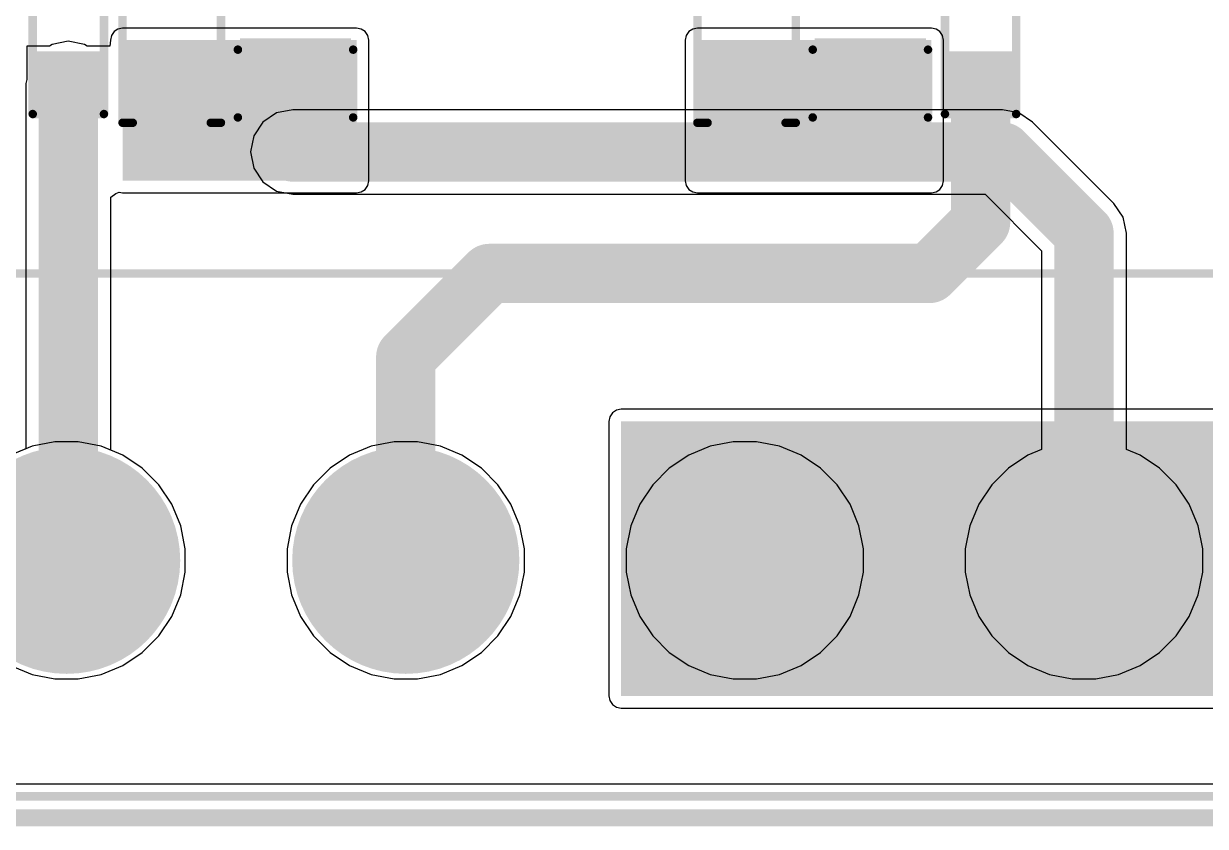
# Model space of a CAD drawing. Header units: millimetres. Extents: x -0.16 to 4.85, y -0.01 to 3.83.
# Drawn here: x 2.877 to 3.574, y -0.005 to 0.469 of the extents above; entities that cross this region are included whole.
import ezdxf

# ---------------------------------------------------------------- set-up
doc = ezdxf.new("R2010")
doc.units = ezdxf.units.MM
doc.header["$MEASUREMENT"] = 0
for name, color, linetype in [('BottomLayer', 5, 'Continuous'), ('BottomSolder', 6, 'Continuous'), ('Mechanical2', 216, 'Continuous'), ('MultiLayer', 9, 'Continuous'), ('PadHoleLayer', 156, 'Continuous'), ('TopLayer', 1, 'Continuous'), ('TopOverlay', 2, 'Continuous'), ('TopPaste', 8, 'Continuous'), ('TopSolder', 216, 'Continuous'), ('ViaHoleLayer', 16, 'Continuous')]:
    doc.layers.add(name, color=color, linetype=linetype)

# ---------------------------------------------------------------- blocks, each defined once
blk = doc.blocks.new('RES_0603_41')
at = {"layer": 'TopLayer'}
for points in [[(-0.015, 0.0175), (-0.015, -0.0175), (-0.045, -0.0175), (-0.045, 0.0175)], [(0.045, 0.0175), (0.045, -0.0175), (0.015, -0.0175), (0.015, 0.0175)]]:
    blk.add_hatch(color=1, dxfattribs=at).paths.add_polyline_path(points)
at = {"layer": 'TopPaste'}
for points in [[(-0.015, 0.0175), (-0.015, -0.0175), (-0.045, -0.0175), (-0.045, 0.0175)], [(0.045, 0.0175), (0.045, -0.0175), (0.015, -0.0175), (0.015, 0.0175)]]:
    blk.add_hatch(color=8, dxfattribs=at).paths.add_polyline_path(points)
at = {"layer": 'TopSolder'}
for points in [[(-0.011, 0.0215), (-0.011, -0.0215), (-0.049, -0.0215), (-0.049, 0.0215)], [(0.049, 0.0215), (0.049, -0.0215), (0.011, -0.0215), (0.011, 0.0215)]]:
    blk.add_hatch(color=216, dxfattribs=at).paths.add_polyline_path(points)
at = {"layer": 'TopOverlay', "const_width": 0.005}
for points in [[(-0.048, -0.021), (-0.048, 0.021)], [(0.048, 0.021), (-0.048, 0.021)], [(0.048, -0.021), (0.048, 0.021)], [(0.048, -0.021), (-0.048, -0.021)]]:
    blk.add_lwpolyline(points, dxfattribs=at)
at = {"layer": 'TopOverlay', "const_width": 0.0025}
for points in [[(-0.04925, 0.021, 1), (-0.04675, 0.021, 1)], [(-0.04925, 0.021, 1), (-0.04675, 0.021, 1)], [(0.04675, 0.021, 1), (0.04925, 0.021, 1)], [(0.04675, 0.021, 1), (0.04925, 0.021, 1)], [(-0.04925, -0.021, 1), (-0.04675, -0.021, 1)], [(-0.04925, -0.021, 1), (-0.04675, -0.021, 1)], [(0.04675, -0.021, 1), (0.04925, -0.021, 1)], [(0.04675, -0.021, 1), (0.04925, -0.021, 1)]]:
    blk.add_lwpolyline(points, format="xyb", close=True, dxfattribs=at)
blk = doc.blocks.new('RES_0603_42')
at = {"layer": 'TopLayer'}
for points in [[(-0.015, 0.0175), (-0.015, -0.0175), (-0.045, -0.0175), (-0.045, 0.0175)], [(0.045, 0.0175), (0.045, -0.0175), (0.015, -0.0175), (0.015, 0.0175)]]:
    blk.add_hatch(color=1, dxfattribs=at).paths.add_polyline_path(points)
at = {"layer": 'TopPaste'}
for points in [[(-0.015, 0.0175), (-0.015, -0.0175), (-0.045, -0.0175), (-0.045, 0.0175)], [(0.045, 0.0175), (0.045, -0.0175), (0.015, -0.0175), (0.015, 0.0175)]]:
    blk.add_hatch(color=8, dxfattribs=at).paths.add_polyline_path(points)
at = {"layer": 'TopSolder'}
for points in [[(-0.011, 0.0215), (-0.011, -0.0215), (-0.049, -0.0215), (-0.049, 0.0215)], [(0.049, 0.0215), (0.049, -0.0215), (0.011, -0.0215), (0.011, 0.0215)]]:
    blk.add_hatch(color=216, dxfattribs=at).paths.add_polyline_path(points)
at = {"layer": 'TopOverlay', "const_width": 0.005}
for points in [[(-0.048, -0.021), (-0.048, 0.021)], [(0.048, 0.021), (-0.048, 0.021)], [(0.048, -0.021), (0.048, 0.021)], [(0.048, -0.021), (-0.048, -0.021)]]:
    blk.add_lwpolyline(points, dxfattribs=at)
at = {"layer": 'TopOverlay', "const_width": 0.0025}
for points in [[(-0.04925, 0.021, 1), (-0.04675, 0.021, 1)], [(-0.04925, 0.021, 1), (-0.04675, 0.021, 1)], [(0.04675, 0.021, 1), (0.04925, 0.021, 1)], [(0.04675, 0.021, 1), (0.04925, 0.021, 1)], [(-0.04925, -0.021, 1), (-0.04675, -0.021, 1)], [(-0.04925, -0.021, 1), (-0.04675, -0.021, 1)], [(0.04675, -0.021, 1), (0.04925, -0.021, 1)], [(0.04675, -0.021, 1), (0.04925, -0.021, 1)]]:
    blk.add_lwpolyline(points, format="xyb", close=True, dxfattribs=at)
blk = doc.blocks.new('DB2EVC_5_08_12P_GN_97')
at = {"layer": 'BottomLayer'}
h = blk.add_hatch(color=5, dxfattribs=at)
edge = h.paths.add_edge_path()
edge.add_arc((0.1, 0), 0.06299, 0, 360)
h = blk.add_hatch(color=5, dxfattribs=at)
edge = h.paths.add_edge_path()
edge.add_arc((0.3, 0), 0.06299, 0, 360)
h = blk.add_hatch(color=5, dxfattribs=at)
edge = h.paths.add_edge_path()
edge.add_arc((0.5, 0), 0.06299, 0, 360)
h = blk.add_hatch(color=5, dxfattribs=at)
edge = h.paths.add_edge_path()
edge.add_arc((0.7, 0), 0.06299, 0, 360)
at = {"layer": 'BottomSolder'}
h = blk.add_hatch(color=6, dxfattribs=at)
edge = h.paths.add_edge_path()
edge.add_arc((0.1, 0), 0.06699, 0, 360)
h = blk.add_hatch(color=6, dxfattribs=at)
edge = h.paths.add_edge_path()
edge.add_arc((0.3, 0), 0.06699, 0, 360)
h = blk.add_hatch(color=6, dxfattribs=at)
edge = h.paths.add_edge_path()
edge.add_arc((0.5, 0), 0.06699, 0, 360)
h = blk.add_hatch(color=6, dxfattribs=at)
edge = h.paths.add_edge_path()
edge.add_arc((0.7, 0), 0.06699, 0, 360)
at = {"layer": 'MultiLayer'}
h = blk.add_hatch(color=9, dxfattribs=at)
edge = h.paths.add_edge_path()
edge.add_arc((0.1, 0), 0.06299, 0, 360)
h = blk.add_hatch(color=9, dxfattribs=at)
edge = h.paths.add_edge_path()
edge.add_arc((0.3, 0), 0.06299, 0, 360)
h = blk.add_hatch(color=9, dxfattribs=at)
edge = h.paths.add_edge_path()
edge.add_arc((0.5, 0), 0.06299, 0, 360)
h = blk.add_hatch(color=9, dxfattribs=at)
edge = h.paths.add_edge_path()
edge.add_arc((0.7, 0), 0.06299, 0, 360)
at = {"layer": 'PadHoleLayer'}
h = blk.add_hatch(color=156, dxfattribs=at)
edge = h.paths.add_edge_path()
edge.add_arc((0.1, 0), 0.03346, 0, 360)
h = blk.add_hatch(color=156, dxfattribs=at)
edge = h.paths.add_edge_path()
edge.add_arc((0.3, 0), 0.03346, 0, 360)
h = blk.add_hatch(color=156, dxfattribs=at)
edge = h.paths.add_edge_path()
edge.add_arc((0.5, 0), 0.03346, 0, 360)
h = blk.add_hatch(color=156, dxfattribs=at)
edge = h.paths.add_edge_path()
edge.add_arc((0.7, 0), 0.03346, 0, 360)
at = {"layer": 'TopLayer'}
h = blk.add_hatch(color=1, dxfattribs=at)
edge = h.paths.add_edge_path()
edge.add_arc((0.1, 0), 0.06299, 0, 360)
h = blk.add_hatch(color=1, dxfattribs=at)
edge = h.paths.add_edge_path()
edge.add_arc((0.3, 0), 0.06299, 0, 360)
h = blk.add_hatch(color=1, dxfattribs=at)
edge = h.paths.add_edge_path()
edge.add_arc((0.5, 0), 0.06299, 0, 360)
h = blk.add_hatch(color=1, dxfattribs=at)
edge = h.paths.add_edge_path()
edge.add_arc((0.7, 0), 0.06299, 0, 360)
at = {"layer": 'TopSolder'}
h = blk.add_hatch(color=216, dxfattribs=at)
edge = h.paths.add_edge_path()
edge.add_arc((0.1, 0), 0.06699, 0, 360)
h = blk.add_hatch(color=216, dxfattribs=at)
edge = h.paths.add_edge_path()
edge.add_arc((0.3, 0), 0.06699, 0, 360)
h = blk.add_hatch(color=216, dxfattribs=at)
edge = h.paths.add_edge_path()
edge.add_arc((0.5, 0), 0.06699, 0, 360)
h = blk.add_hatch(color=216, dxfattribs=at)
edge = h.paths.add_edge_path()
edge.add_arc((0.7, 0), 0.06699, 0, 360)
at = {"layer": 'TopOverlay', "const_width": 0.005}
for points in [[(1.20177, 0.13923), (-1.20177, 0.13923)], [(1.20168, -0.16932), (-1.20177, -0.16932)]]:
    blk.add_lwpolyline(points, dxfattribs=at)
blk = doc.blocks.new('SOD_123_110')
at = {"layer": 'TopLayer'}
for points in [[(-0.04331, 0.01772), (-0.04331, -0.01772), (-0.08071, -0.01772), (-0.08071, 0.01772)], [(0.08071, 0.01772), (0.08071, -0.01772), (0.04331, -0.01772), (0.04331, 0.01772)]]:
    blk.add_hatch(color=1, dxfattribs=at).paths.add_polyline_path(points)
at = {"layer": 'TopOverlay'}
for points in [[(0.038, 0.02), (0.111, 0.02), (0.111, 0.0315), (0.038, 0.0315)], [(0.08346, -0.031), (0.111, -0.031), (0.111, 0.031), (0.08346, 0.031)], [(0.038, -0.0315), (0.111, -0.0315), (0.111, -0.02), (0.038, -0.02)]]:
    blk.add_hatch(color=2, dxfattribs=at).paths.add_polyline_path(points)
at = {"layer": 'TopPaste'}
for points in [[(-0.04331, 0.01772), (-0.04331, -0.01772), (-0.08071, -0.01772), (-0.08071, 0.01772)], [(0.08071, 0.01772), (0.08071, -0.01772), (0.04331, -0.01772), (0.04331, 0.01772)]]:
    blk.add_hatch(color=8, dxfattribs=at).paths.add_polyline_path(points)
at = {"layer": 'TopSolder'}
for points in [[(-0.03931, 0.02172), (-0.03931, -0.02172), (-0.08471, -0.02172), (-0.08471, 0.02172)], [(0.08471, 0.02172), (0.08471, -0.02172), (0.03931, -0.02172), (0.03931, 0.02172)]]:
    blk.add_hatch(color=216, dxfattribs=at).paths.add_polyline_path(points)
at = {"layer": 'TopOverlay', "const_width": 0.005}
for points in [[(-0.054, 0.029), (-0.054, 0.023)], [(-0.054, 0.029), (0.038, 0.029)], [(-0.054, -0.023), (-0.054, -0.029)], [(-0.054, -0.029), (0.038, -0.029)]]:
    blk.add_lwpolyline(points, dxfattribs=at)
at = {"layer": 'TopOverlay', "const_width": 0.0025}
for points in [[(-0.05525, 0.029, 1), (-0.05275, 0.029, 1)], [(-0.05525, 0.029, 1), (-0.05275, 0.029, 1)], [(0.03675, 0.029, 1), (0.03925, 0.029, 1)], [(-0.05525, 0.023, 1), (-0.05275, 0.023, 1)], [(-0.05525, -0.023, 1), (-0.05275, -0.023, 1)], [(-0.05525, -0.029, 1), (-0.05275, -0.029, 1)], [(-0.05525, -0.029, 1), (-0.05275, -0.029, 1)], [(0.03675, -0.029, 1), (0.03925, -0.029, 1)]]:
    blk.add_lwpolyline(points, format="xyb", close=True, dxfattribs=at)
blk = doc.blocks.new('SOD_123_111')
at = {"layer": 'TopLayer'}
for points in [[(-0.04331, 0.01772), (-0.04331, -0.01772), (-0.08071, -0.01772), (-0.08071, 0.01772)], [(0.08071, 0.01772), (0.08071, -0.01772), (0.04331, -0.01772), (0.04331, 0.01772)]]:
    blk.add_hatch(color=1, dxfattribs=at).paths.add_polyline_path(points)
at = {"layer": 'TopOverlay'}
for points in [[(0.038, 0.02), (0.111, 0.02), (0.111, 0.0315), (0.038, 0.0315)], [(0.08346, -0.031), (0.111, -0.031), (0.111, 0.031), (0.08346, 0.031)], [(0.038, -0.0315), (0.111, -0.0315), (0.111, -0.02), (0.038, -0.02)]]:
    blk.add_hatch(color=2, dxfattribs=at).paths.add_polyline_path(points)
at = {"layer": 'TopPaste'}
for points in [[(-0.04331, 0.01772), (-0.04331, -0.01772), (-0.08071, -0.01772), (-0.08071, 0.01772)], [(0.08071, 0.01772), (0.08071, -0.01772), (0.04331, -0.01772), (0.04331, 0.01772)]]:
    blk.add_hatch(color=8, dxfattribs=at).paths.add_polyline_path(points)
at = {"layer": 'TopSolder'}
for points in [[(-0.03931, 0.02172), (-0.03931, -0.02172), (-0.08471, -0.02172), (-0.08471, 0.02172)], [(0.08471, 0.02172), (0.08471, -0.02172), (0.03931, -0.02172), (0.03931, 0.02172)]]:
    blk.add_hatch(color=216, dxfattribs=at).paths.add_polyline_path(points)
at = {"layer": 'TopOverlay', "const_width": 0.005}
for points in [[(-0.054, 0.029), (-0.054, 0.023)], [(-0.054, 0.029), (0.038, 0.029)], [(-0.054, -0.023), (-0.054, -0.029)], [(-0.054, -0.029), (0.038, -0.029)]]:
    blk.add_lwpolyline(points, dxfattribs=at)
at = {"layer": 'TopOverlay', "const_width": 0.0025}
for points in [[(-0.05525, 0.029, 1), (-0.05275, 0.029, 1)], [(-0.05525, 0.029, 1), (-0.05275, 0.029, 1)], [(0.03675, 0.029, 1), (0.03925, 0.029, 1)], [(-0.05525, 0.023, 1), (-0.05275, 0.023, 1)], [(-0.05525, -0.023, 1), (-0.05275, -0.023, 1)], [(-0.05525, -0.029, 1), (-0.05275, -0.029, 1)], [(-0.05525, -0.029, 1), (-0.05275, -0.029, 1)], [(0.03675, -0.029, 1), (0.03925, -0.029, 1)]]:
    blk.add_lwpolyline(points, format="xyb", close=True, dxfattribs=at)
blk = doc.blocks.new('CAP_0805_120')
at = {"layer": 'TopLayer'}
for points in [[(-0.06, 0.03), (-0.02, 0.03), (-0.02, -0.03), (-0.06, -0.03)], [(0.02, 0.03), (0.06, 0.03), (0.06, -0.03), (0.02, -0.03)]]:
    blk.add_hatch(color=1, dxfattribs=at).paths.add_polyline_path(points)
at = {"layer": 'TopPaste'}
for points in [[(-0.06, 0.03), (-0.02, 0.03), (-0.02, -0.03), (-0.06, -0.03)], [(0.02, 0.03), (0.06, 0.03), (0.06, -0.03), (0.02, -0.03)]]:
    blk.add_hatch(color=8, dxfattribs=at).paths.add_polyline_path(points)
at = {"layer": 'TopSolder'}
for points in [[(-0.06276, 0.03276), (-0.01724, 0.03276), (-0.01724, -0.03276), (-0.06276, -0.03276)], [(0.01724, 0.03276), (0.06276, 0.03276), (0.06276, -0.03276), (0.01724, -0.03276)]]:
    blk.add_hatch(color=216, dxfattribs=at).paths.add_polyline_path(points)
at = {"layer": 'TopOverlay', "const_width": 0.005}
for points in [[(-0.064, 0.034), (-0.064, -0.034)], [(-0.064, 0.034), (-0.024, 0.034)], [(0.024, 0.034), (0.064, 0.034)], [(0.064, 0.034), (0.064, -0.034)], [(-0.064, -0.034), (-0.024, -0.034)], [(0.024, -0.034), (0.064, -0.034)]]:
    blk.add_lwpolyline(points, dxfattribs=at)
at = {"layer": 'TopOverlay', "const_width": 0.0025}
for points in [[(-0.06525, 0.034, 1), (-0.06275, 0.034, 1)], [(-0.06525, 0.034, 1), (-0.06275, 0.034, 1)], [(-0.02525, 0.034, 1), (-0.02275, 0.034, 1)], [(0.02275, 0.034, 1), (0.02525, 0.034, 1)], [(0.06275, 0.034, 1), (0.06525, 0.034, 1)], [(0.06275, 0.034, 1), (0.06525, 0.034, 1)], [(-0.06525, -0.034, 1), (-0.06275, -0.034, 1)], [(-0.06525, -0.034, 1), (-0.06275, -0.034, 1)], [(-0.02525, -0.034, 1), (-0.02275, -0.034, 1)], [(0.02275, -0.034, 1), (0.02525, -0.034, 1)], [(0.06275, -0.034, 1), (0.06525, -0.034, 1)], [(0.06275, -0.034, 1), (0.06525, -0.034, 1)]]:
    blk.add_lwpolyline(points, format="xyb", close=True, dxfattribs=at)
blk = doc.blocks.new('CAP_0805_121')
at = {"layer": 'TopLayer'}
for points in [[(-0.06, 0.03), (-0.02, 0.03), (-0.02, -0.03), (-0.06, -0.03)], [(0.02, 0.03), (0.06, 0.03), (0.06, -0.03), (0.02, -0.03)]]:
    blk.add_hatch(color=1, dxfattribs=at).paths.add_polyline_path(points)
at = {"layer": 'TopPaste'}
for points in [[(-0.06, 0.03), (-0.02, 0.03), (-0.02, -0.03), (-0.06, -0.03)], [(0.02, 0.03), (0.06, 0.03), (0.06, -0.03), (0.02, -0.03)]]:
    blk.add_hatch(color=8, dxfattribs=at).paths.add_polyline_path(points)
at = {"layer": 'TopSolder'}
for points in [[(-0.06276, 0.03276), (-0.01724, 0.03276), (-0.01724, -0.03276), (-0.06276, -0.03276)], [(0.01724, 0.03276), (0.06276, 0.03276), (0.06276, -0.03276), (0.01724, -0.03276)]]:
    blk.add_hatch(color=216, dxfattribs=at).paths.add_polyline_path(points)
at = {"layer": 'TopOverlay', "const_width": 0.005}
for points in [[(-0.064, 0.034), (-0.064, -0.034)], [(-0.064, 0.034), (-0.024, 0.034)], [(0.024, 0.034), (0.064, 0.034)], [(0.064, 0.034), (0.064, -0.034)], [(-0.064, -0.034), (-0.024, -0.034)], [(0.024, -0.034), (0.064, -0.034)]]:
    blk.add_lwpolyline(points, dxfattribs=at)
at = {"layer": 'TopOverlay', "const_width": 0.0025}
for points in [[(-0.06525, 0.034, 1), (-0.06275, 0.034, 1)], [(-0.06525, 0.034, 1), (-0.06275, 0.034, 1)], [(-0.02525, 0.034, 1), (-0.02275, 0.034, 1)], [(0.02275, 0.034, 1), (0.02525, 0.034, 1)], [(0.06275, 0.034, 1), (0.06525, 0.034, 1)], [(0.06275, 0.034, 1), (0.06525, 0.034, 1)], [(-0.06525, -0.034, 1), (-0.06275, -0.034, 1)], [(-0.06525, -0.034, 1), (-0.06275, -0.034, 1)], [(-0.02525, -0.034, 1), (-0.02275, -0.034, 1)], [(0.02275, -0.034, 1), (0.02525, -0.034, 1)], [(0.06275, -0.034, 1), (0.06525, -0.034, 1)], [(0.06275, -0.034, 1), (0.06525, -0.034, 1)]]:
    blk.add_lwpolyline(points, format="xyb", close=True, dxfattribs=at)

msp = doc.modelspace()

# ---------------------------------------------------------------- hatches: boundary and pattern name
at = {"layer": 'BottomLayer'}
h = msp.add_hatch(color=5, dxfattribs=at)
edge = h.paths.add_edge_path()
edge.add_arc((3.035, 0.3934), 0.01181, 0, 360)
h = msp.add_hatch(color=5, dxfattribs=at)
edge = h.paths.add_edge_path()
edge.add_arc((3.376, 0.393), 0.01181, 0, 360)
at = {"layer": 'BottomSolder'}
h = msp.add_hatch(color=6, dxfattribs=at)
edge = h.paths.add_edge_path()
edge.add_arc((3.035, 0.3934), 0.01581, 0, 360)
h = msp.add_hatch(color=6, dxfattribs=at)
edge = h.paths.add_edge_path()
edge.add_arc((3.376, 0.393), 0.01581, 0, 360)
at = {"layer": 'TopLayer'}
for points in [[(2.935, 0.376), (3.073, 0.376), (3.073, 0.459), (2.935, 0.459)], [(3.274, 0.376), (3.412, 0.376), (3.412, 0.459), (3.274, 0.459)], [(3.229, 0.072), (3.579, 0.072), (3.579, 0.234), (3.229, 0.234)]]:
    msp.add_hatch(color=1, dxfattribs=at).paths.add_polyline_path(points)
h = msp.add_hatch(color=1, dxfattribs=at)
edge = h.paths.add_edge_path()
edge.add_arc((3.035, 0.3934), 0.01181, 0, 360)
h = msp.add_hatch(color=1, dxfattribs=at)
edge = h.paths.add_edge_path()
edge.add_arc((3.376, 0.393), 0.01181, 0, 360)
at = {"layer": 'TopSolder'}
h = msp.add_hatch(color=216, dxfattribs=at)
edge = h.paths.add_edge_path()
edge.add_arc((3.035, 0.3934), 0.01581, 0, 360)
h = msp.add_hatch(color=216, dxfattribs=at)
edge = h.paths.add_edge_path()
edge.add_arc((3.376, 0.393), 0.01581, 0, 360)
at = {"layer": 'ViaHoleLayer'}
h = msp.add_hatch(color=16, dxfattribs=at)
edge = h.paths.add_edge_path()
edge.add_arc((3.035, 0.3934), 0.00591, 0, 360)
h = msp.add_hatch(color=16, dxfattribs=at)
edge = h.paths.add_edge_path()
edge.add_arc((3.376, 0.393), 0.00591, 0, 360)

# ---------------------------------------------------------------- linework, layer by layer
at = {"layer": 'BottomLayer'}
for p, q in [((3.02584, 0.41608), (3.01773, 0.41066)), ((3.0354, 0.41798), (3.02584, 0.41608)), ((3.454, 0.41798), (3.0354, 0.41798)), ((3.46356, 0.41608), (3.454, 0.41798)), ((3.47166, 0.41066), (3.46356, 0.41608)), ((3.01773, 0.41066), (3.01232, 0.40256)), ((3.51966, 0.36266), (3.47166, 0.41066)), ((3.01232, 0.40256), (3.01042, 0.393)), ((3.01042, 0.393), (3.01232, 0.38344)), ((3.01232, 0.38344), (3.01773, 0.37534)), ((3.01773, 0.37534), (3.02584, 0.36992)), ((3.02584, 0.36992), (3.0354, 0.36802)), ((3.0354, 0.36802), (3.44365, 0.36802)), ((3.44365, 0.36802), (3.47702, 0.33465)), ((3.52508, 0.35456), (3.51966, 0.36266)), ((3.52698, 0.345), (3.52508, 0.35456)), ((3.52698, 0.21741), (3.52698, 0.345)), ((3.47702, 0.33465), (3.47702, 0.21741)), ((2.88158, 0.2193), (2.86885, 0.21403)), ((2.89511, 0.22199), (2.88158, 0.2193)), ((2.90889, 0.22199), (2.89511, 0.22199)), ((2.92242, 0.2193), (2.90889, 0.22199)), ((2.93515, 0.21403), (2.92242, 0.2193)), ((3.08158, 0.2193), (3.06885, 0.21403)), ((3.09511, 0.22199), (3.08158, 0.2193)), ((3.10889, 0.22199), (3.09511, 0.22199)), ((3.12242, 0.2193), (3.10889, 0.22199)), ((3.13515, 0.21403), (3.12242, 0.2193)), ((3.28158, 0.2193), (3.26885, 0.21403)), ((3.29511, 0.22199), (3.28158, 0.2193)), ((3.30889, 0.22199), (3.29511, 0.22199)), ((3.32242, 0.2193), (3.30889, 0.22199)), ((3.33515, 0.21403), (3.32242, 0.2193)), ((3.47702, 0.21741), (3.46885, 0.21403)), ((3.53515, 0.21403), (3.52698, 0.21741)), ((2.94662, 0.20637), (2.93515, 0.21403)), ((3.06885, 0.21403), (3.05738, 0.20637)), ((3.14662, 0.20637), (3.13515, 0.21403)), ((3.26885, 0.21403), (3.25738, 0.20637)), ((3.34662, 0.20637), (3.33515, 0.21403)), ((3.46885, 0.21403), (3.45738, 0.20637)), ((3.54662, 0.20637), (3.53515, 0.21403)), ((2.95637, 0.19662), (2.94662, 0.20637)), ((3.05738, 0.20637), (3.04763, 0.19662)), ((3.15637, 0.19662), (3.14662, 0.20637)), ((3.25738, 0.20637), (3.24763, 0.19662)), ((3.35637, 0.19662), (3.34662, 0.20637)), ((3.45738, 0.20637), (3.44763, 0.19662)), ((3.55637, 0.19662), (3.54662, 0.20637)), ((2.96403, 0.18515), (2.95637, 0.19662)), ((3.04763, 0.19662), (3.03997, 0.18515)), ((3.16403, 0.18515), (3.15637, 0.19662)), ((3.24763, 0.19662), (3.23997, 0.18515)), ((3.36403, 0.18515), (3.35637, 0.19662)), ((3.44763, 0.19662), (3.43997, 0.18515)), ((3.56403, 0.18515), (3.55637, 0.19662)), ((2.9693, 0.17242), (2.96403, 0.18515)), ((3.03997, 0.18515), (3.0347, 0.17242)), ((3.1693, 0.17242), (3.16403, 0.18515)), ((3.23997, 0.18515), (3.2347, 0.17242)), ((3.3693, 0.17242), (3.36403, 0.18515)), ((3.43997, 0.18515), (3.4347, 0.17242)), ((3.5693, 0.17242), (3.56403, 0.18515)), ((2.97199, 0.15889), (2.9693, 0.17242)), ((3.0347, 0.17242), (3.03201, 0.15889)), ((3.17199, 0.15889), (3.1693, 0.17242)), ((3.2347, 0.17242), (3.23201, 0.15889)), ((3.37199, 0.15889), (3.3693, 0.17242)), ((3.4347, 0.17242), (3.43201, 0.15889)), ((3.57199, 0.15889), (3.5693, 0.17242)), ((2.97199, 0.14511), (2.97199, 0.15889)), ((3.03201, 0.15889), (3.03201, 0.14511)), ((3.17199, 0.14511), (3.17199, 0.15889)), ((3.23201, 0.15889), (3.23201, 0.14511)), ((3.37199, 0.14511), (3.37199, 0.15889)), ((3.43201, 0.15889), (3.43201, 0.14511)), ((3.57199, 0.14511), (3.57199, 0.15889)), ((2.9693, 0.13158), (2.97199, 0.14511)), ((3.03201, 0.14511), (3.0347, 0.13158)), ((3.1693, 0.13158), (3.17199, 0.14511)), ((3.23201, 0.14511), (3.2347, 0.13158)), ((3.3693, 0.13158), (3.37199, 0.14511)), ((3.43201, 0.14511), (3.4347, 0.13158)), ((3.5693, 0.13158), (3.57199, 0.14511)), ((2.96403, 0.11885), (2.9693, 0.13158)), ((3.0347, 0.13158), (3.03997, 0.11885)), ((3.16403, 0.11885), (3.1693, 0.13158)), ((3.2347, 0.13158), (3.23997, 0.11885)), ((3.36403, 0.11885), (3.3693, 0.13158)), ((3.4347, 0.13158), (3.43997, 0.11885)), ((3.56403, 0.11885), (3.5693, 0.13158)), ((2.95637, 0.10738), (2.96403, 0.11885)), ((3.03997, 0.11885), (3.04763, 0.10738)), ((3.15637, 0.10738), (3.16403, 0.11885)), ((3.23997, 0.11885), (3.24763, 0.10738)), ((3.35637, 0.10738), (3.36403, 0.11885)), ((3.43997, 0.11885), (3.44763, 0.10738)), ((3.55637, 0.10738), (3.56403, 0.11885)), ((2.94662, 0.09763), (2.95637, 0.10738)), ((3.04763, 0.10738), (3.05738, 0.09763)), ((3.14662, 0.09763), (3.15637, 0.10738)), ((3.24763, 0.10738), (3.25738, 0.09763)), ((3.34662, 0.09763), (3.35637, 0.10738)), ((3.44763, 0.10738), (3.45738, 0.09763)), ((3.54662, 0.09763), (3.55637, 0.10738)), ((2.93515, 0.08997), (2.94662, 0.09763)), ((3.05738, 0.09763), (3.06885, 0.08997)), ((3.13515, 0.08997), (3.14662, 0.09763)), ((3.25738, 0.09763), (3.26885, 0.08997)), ((3.33515, 0.08997), (3.34662, 0.09763)), ((3.45738, 0.09763), (3.46885, 0.08997)), ((3.53515, 0.08997), (3.54662, 0.09763)), ((2.86885, 0.08997), (2.88158, 0.0847)), ((2.88158, 0.0847), (2.89511, 0.08201)), ((2.90889, 0.08201), (2.92242, 0.0847)), ((2.92242, 0.0847), (2.93515, 0.08997)), ((3.06885, 0.08997), (3.08158, 0.0847)), ((3.08158, 0.0847), (3.09511, 0.08201)), ((3.10889, 0.08201), (3.12242, 0.0847)), ((3.12242, 0.0847), (3.13515, 0.08997)), ((3.26885, 0.08997), (3.28158, 0.0847)), ((3.28158, 0.0847), (3.29511, 0.08201)), ((3.30889, 0.08201), (3.32242, 0.0847)), ((3.32242, 0.0847), (3.33515, 0.08997)), ((3.46885, 0.08997), (3.48158, 0.0847)), ((3.48158, 0.0847), (3.49511, 0.08201)), ((3.50889, 0.08201), (3.52242, 0.0847)), ((3.52242, 0.0847), (3.53515, 0.08997)), ((2.89511, 0.08201), (2.90889, 0.08201)), ((3.09511, 0.08201), (3.10889, 0.08201)), ((3.29511, 0.08201), (3.30889, 0.08201)), ((3.49511, 0.08201), (3.50889, 0.08201)), ((4.823, 0.02), (0.022, 0.02))]:
    msp.add_line(p, q, dxfattribs=at)
at = {"layer": 'BottomLayer', "const_width": 0.035}
for points in [[(3.0354, 0.393), (3.376, 0.393)], [(3.376, 0.393), (3.454, 0.393)], [(3.454, 0.393), (3.502, 0.345)], [(3.502, 0.152), (3.502, 0.345)]]:
    msp.add_lwpolyline(points, dxfattribs=at)
at = {"layer": 'BottomLayer', "const_width": 0.0175}
for points in [[(3.02665, 0.393, 1), (3.04415, 0.393, 1)], [(3.36725, 0.393, 1), (3.38475, 0.393, 1)], [(3.36725, 0.393, 1), (3.38475, 0.393, 1)], [(3.44525, 0.393, 1), (3.46275, 0.393, 1)], [(3.44525, 0.393, 1), (3.46275, 0.393, 1)], [(3.49325, 0.345, 1), (3.51075, 0.345, 1)], [(3.49325, 0.345, 1), (3.51075, 0.345, 1)], [(3.49325, 0.152, 1), (3.51075, 0.152, 1)]]:
    msp.add_lwpolyline(points, format="xyb", close=True, dxfattribs=at)
at = {"layer": 'Mechanical2', "const_width": 0.01}
msp.add_lwpolyline([(0, 0), (4.84252, 0)], dxfattribs=at)
at = {"layer": 'TopLayer'}
for p, q in [((2.92841, 0.46173), (2.92786, 0.459)), ((2.92995, 0.46405), (2.92841, 0.46173)), ((2.93227, 0.46559), (2.92995, 0.46405)), ((2.935, 0.46614), (2.93227, 0.46559)), ((3.073, 0.46614), (2.935, 0.46614)), ((3.07573, 0.46559), (3.073, 0.46614)), ((3.07805, 0.46405), (3.07573, 0.46559)), ((3.07959, 0.46173), (3.07805, 0.46405)), ((3.08014, 0.459), (3.07959, 0.46173)), ((3.26741, 0.46173), (3.26686, 0.459)), ((3.26895, 0.46405), (3.26741, 0.46173)), ((3.27127, 0.46559), (3.26895, 0.46405)), ((3.274, 0.46614), (3.27127, 0.46559)), ((3.412, 0.46614), (3.274, 0.46614)), ((3.41473, 0.46559), (3.412, 0.46614)), ((3.41705, 0.46405), (3.41473, 0.46559)), ((3.41859, 0.46173), (3.41705, 0.46405)), ((3.41914, 0.459), (3.41859, 0.46173)), ((2.89183, 0.4554), (2.8785, 0.4554)), ((2.8785, 0.4554), (2.8785, 0.43581)), ((2.89344, 0.45647), (2.89183, 0.4554)), ((2.903, 0.45838), (2.89344, 0.45647)), ((2.91256, 0.45647), (2.903, 0.45838)), ((2.91417, 0.4554), (2.91256, 0.45647)), ((2.9275, 0.4554), (2.91417, 0.4554)), ((2.92786, 0.459), (2.9275, 0.4554)), ((3.08014, 0.376), (3.08014, 0.459)), ((3.26686, 0.459), (3.26686, 0.376)), ((3.41914, 0.376), (3.41914, 0.459)), ((2.8785, 0.43581), (2.87802, 0.4334)), ((2.87802, 0.4334), (2.87802, 0.21783)), ((3.073, 0.36886), (3.07573, 0.36941)), ((3.07573, 0.36941), (3.07805, 0.37095)), ((3.07805, 0.37095), (3.07959, 0.37327)), ((3.07959, 0.37327), (3.08014, 0.376)), ((3.26686, 0.376), (3.26741, 0.37327)), ((3.26741, 0.37327), (3.26895, 0.37095)), ((3.26895, 0.37095), (3.27127, 0.36941)), ((3.27127, 0.36941), (3.274, 0.36886)), ((3.412, 0.36886), (3.41473, 0.36941)), ((3.41473, 0.36941), (3.41705, 0.37095)), ((3.41705, 0.37095), (3.41859, 0.37327)), ((3.41859, 0.37327), (3.41914, 0.376)), ((2.92798, 0.36626), (2.93102, 0.36849)), ((2.92798, 0.217), (2.92798, 0.36626)), ((2.93102, 0.36849), (2.93298, 0.36926)), ((2.93298, 0.36926), (2.935, 0.36886)), ((2.935, 0.36886), (3.073, 0.36886)), ((3.274, 0.36886), (3.412, 0.36886)), ((3.22395, 0.23905), (3.22241, 0.23673)), ((3.22627, 0.24059), (3.22395, 0.23905)), ((3.229, 0.24114), (3.22627, 0.24059)), ((3.579, 0.24114), (3.229, 0.24114)), ((3.22241, 0.23673), (3.22186, 0.234)), ((3.22186, 0.234), (3.22186, 0.072)), ((2.87802, 0.21783), (2.86885, 0.21403)), ((2.93515, 0.21403), (2.92798, 0.217)), ((2.94662, 0.20637), (2.93515, 0.21403)), ((2.95637, 0.19662), (2.94662, 0.20637)), ((2.96403, 0.18515), (2.95637, 0.19662)), ((2.9693, 0.17242), (2.96403, 0.18515)), ((2.97199, 0.15889), (2.9693, 0.17242)), ((2.97199, 0.14511), (2.97199, 0.15889)), ((2.9693, 0.13158), (2.97199, 0.14511)), ((2.96403, 0.11885), (2.9693, 0.13158)), ((2.95637, 0.10738), (2.96403, 0.11885)), ((2.94662, 0.09763), (2.95637, 0.10738)), ((2.93515, 0.08997), (2.94662, 0.09763)), ((2.86885, 0.08997), (2.88158, 0.0847)), ((2.88158, 0.0847), (2.89511, 0.08201)), ((2.90889, 0.08201), (2.92242, 0.0847)), ((2.92242, 0.0847), (2.93515, 0.08997)), ((2.89511, 0.08201), (2.90889, 0.08201)), ((3.22186, 0.072), (3.22241, 0.06927)), ((3.22241, 0.06927), (3.22395, 0.06695)), ((3.22395, 0.06695), (3.22627, 0.06541)), ((3.22627, 0.06541), (3.229, 0.06486)), ((3.229, 0.06486), (3.579, 0.06486)), ((4.823, 0.02), (0.022, 0.02))]:
    msp.add_line(p, q, dxfattribs=at)
for points, const_width in [([(2.903, 0.153), (2.903, 0.4334)], 0.035), ([(3.06, 0.3934), (3.06, 0.4374)], 0.025), ([(3.441, 0.35152), (3.441, 0.4334)], 0.035), ([(3.41081, 0.32132), (3.441, 0.35152)], 0.035), ([(3.102, 0.272), (3.15132, 0.32132)], 0.035), ([(3.15132, 0.32132), (3.41081, 0.32132)], 0.035), ([(3.102, 0.152), (3.102, 0.272)], 0.035), ([(3.2995, 0.1765), (3.302, 0.1765)], 0.025)]:
    msp.add_lwpolyline(points, dxfattribs=dict(at, const_width=const_width))
for points, const_width in [([(2.89425, 0.4334, 1), (2.91175, 0.4334, 1)], 0.0175), ([(3.05375, 0.4374, 1), (3.06625, 0.4374, 1)], 0.0125), ([(3.43225, 0.4334, 1), (3.44975, 0.4334, 1)], 0.0175), ([(3.05375, 0.3934, 1), (3.06625, 0.3934, 1)], 0.0125), ([(3.43225, 0.35152, 1), (3.44975, 0.35152, 1)], 0.0175), ([(3.43225, 0.35152, 1), (3.44975, 0.35152, 1)], 0.0175), ([(3.14257, 0.32132, 1), (3.16007, 0.32132, 1)], 0.0175), ([(3.14257, 0.32132, 1), (3.16007, 0.32132, 1)], 0.0175), ([(3.40206, 0.32132, 1), (3.41956, 0.32132, 1)], 0.0175), ([(3.40206, 0.32132, 1), (3.41956, 0.32132, 1)], 0.0175), ([(3.09325, 0.272, 1), (3.11075, 0.272, 1)], 0.0175), ([(3.09325, 0.272, 1), (3.11075, 0.272, 1)], 0.0175), ([(3.29325, 0.1765, 1), (3.30575, 0.1765, 1)], 0.0125), ([(3.29575, 0.1765, 1), (3.30825, 0.1765, 1)], 0.0125), ([(2.89425, 0.153, 1), (2.91175, 0.153, 1)], 0.0175), ([(3.09325, 0.152, 1), (3.11075, 0.152, 1)], 0.0175)]:
    msp.add_lwpolyline(points, format="xyb", close=True, dxfattribs=dict(at, const_width=const_width))

# ---------------------------------------------------------------- block references
for name, p, rotation in [('SOD_123_111', (2.964, 0.46425), 90), ('SOD_123_110', (3.303, 0.46425), 90), ('CAP_0805_121', (3.037, 0.4774), 90), ('CAP_0805_120', (3.376, 0.4774), 90), ('RES_0603_42', (2.903, 0.4634), 270), ('RES_0603_41', (3.441, 0.4634), 270), ('DB2EVC_5_08_12P_GN_97', (3.602, 0.152), 180)]:
    msp.add_blockref(name, p, dxfattribs=dict(rotation=rotation))

doc.saveas('drawing.dxf')
